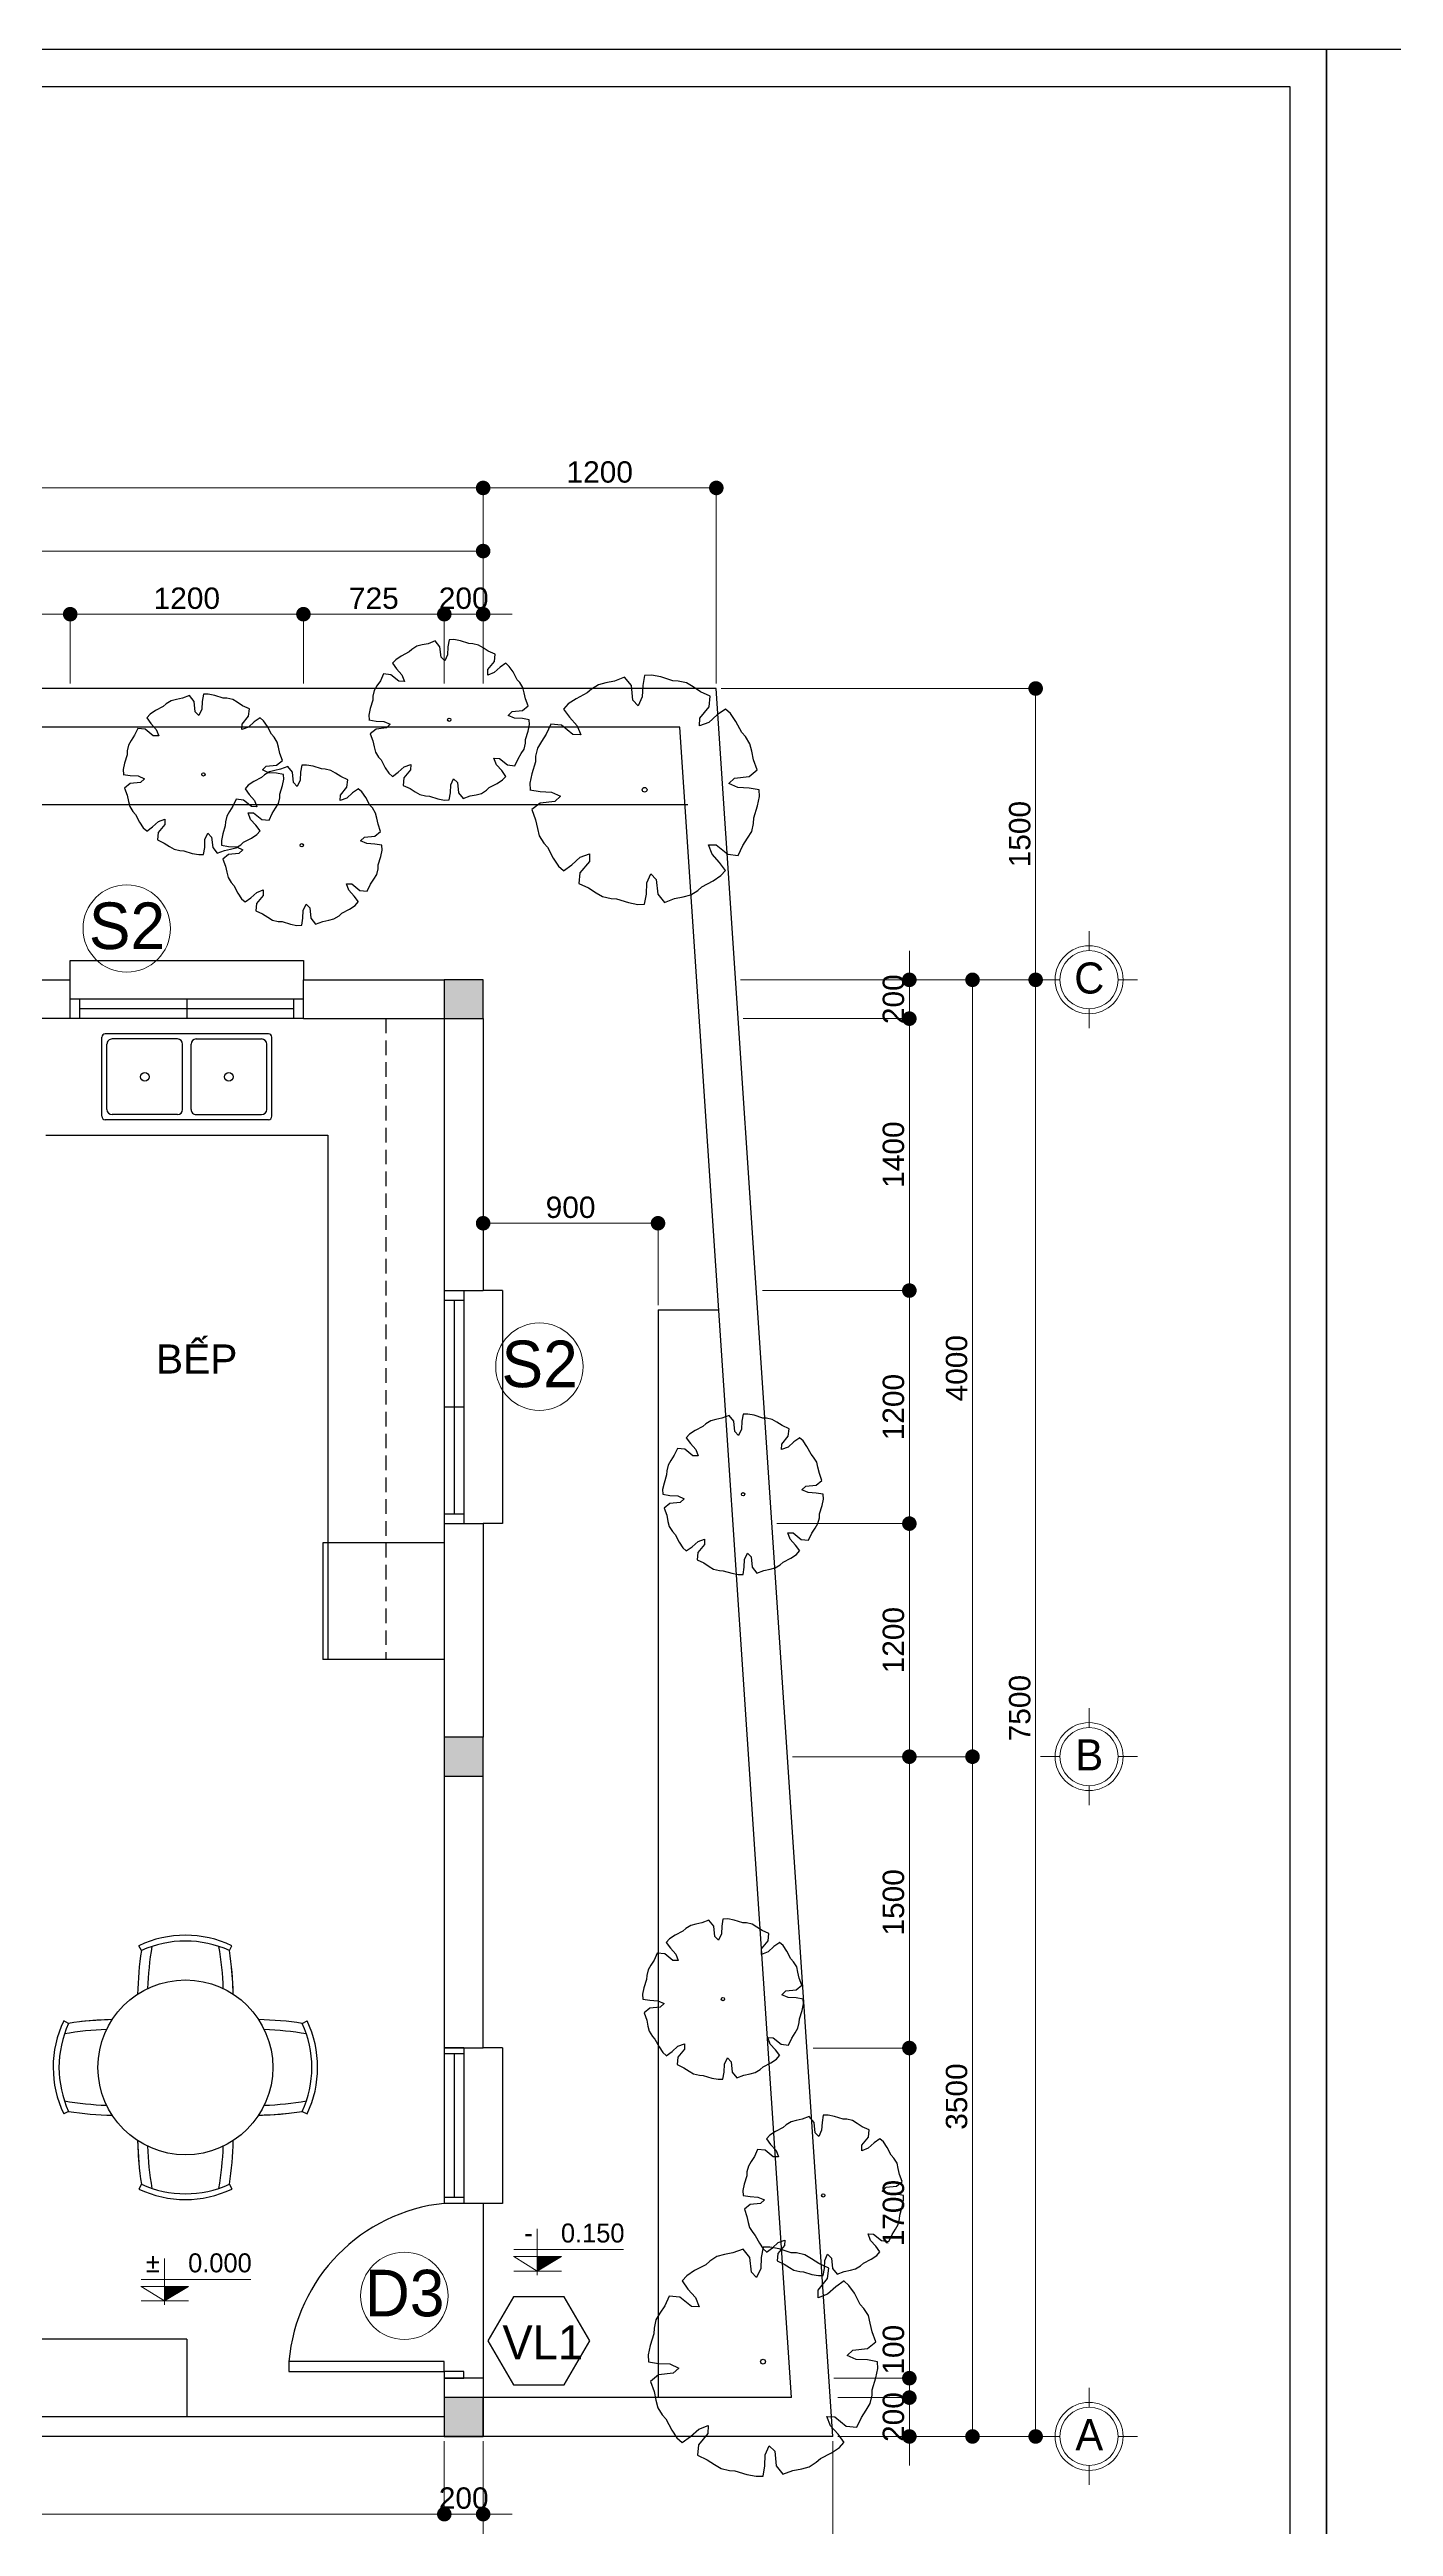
# Model space of a CAD drawing. Header units: millimetres. Extents: x -257631 to 60726, y -119421 to -4977.
# Drawn here: x -216228 to -202395, y -30483 to -4977 of the extents above; entities that cross this region are included whole.
import ezdxf
from ezdxf.enums import TextEntityAlignment as Align

# ---------------------------------------------------------------- set-up
doc = ezdxf.new("R2010")
doc.units = ezdxf.units.MM
doc.header["$LTSCALE"] = 400
doc.header["$MEASUREMENT"] = 0
doc.header["$PDMODE"] = 35
doc.linetypes.add('HIDDEN', pattern=[0.375, 0.25, -0.125])
for name, color, linetype in [('cay', 86, 'Continuous'), ('DIM', 144, 'Continuous'), ('HACTH', 8, 'Continuous'), ('KHUNG', 5, 'Continuous'), ('net 2', 7, 'Continuous'), ('net 3', 144, 'Continuous'), ('NUOC', 2, 'Continuous'), ('THAY', 7, 'Continuous'), ('VTH-TRUC', 1, 'Continuous')]:
    doc.layers.add(name, color=color, linetype=linetype)
doc.layers.add('VTH- HATCH', color=8, linetype='Continuous', lineweight=9)
doc.layers.add('VTH-GHI CHU- KI HIEU', color=7, linetype='Continuous', lineweight=13)
doc.styles.add('100_dim', font='VAVOB.TTF', dxfattribs={"height": 220})
doc.styles.add('100_tieude', font='VAVOB.TTF', dxfattribs={"height": 500})
doc.styles.add('VNI-AVO', font='vhelven.ttf', dxfattribs={"height": 220})
doc.dimstyles.new('style-50', dxfattribs={"dimscale": 0, "dimtxt": 2.3, "dimasz": 150, "dimexe": 50, "dimexo": 50, "dimgap": 50, "dimtad": 1, "dimdec": 0, "dimlfac": 0.5, "dimzin": 9, "dimtxsty": 'VNI-AVO', "dimblk": 'DOT', "dimcen": 0, "dimdle": 150, "dimclrd": 146, "dimclre": 146, "dimclrt": 7, "dimadec": 0, "dimazin": 0, "dimtfac": 1, "dimtdec": 0, "dimtix": 1, "dimtmove": 2, "dimatfit": 3, "dimfxl": 0, "dimlwd": 13, "dimlwe": 13, "dimarcsym": 0})

# ---------------------------------------------------------------- blocks, each defined once
blk = doc.blocks.new('VL')
at = {"layer": 'NUOC'}
blk.add_lwpolyline([(508, -7), (246, 447), (-278, 447), (-540, -7), (-278, -461), (246, -461)], close=True, dxfattribs=at)
at = {"layer": 'VTH-TRUC', "color": 7, "style": '100_tieude'}
blk.add_attdef('VL1', text='', height=350, dxfattribs=at).set_placement((25, -22), align=Align.MIDDLE_CENTER)
blk = doc.blocks.new('CUA')
at = {"layer": 'VTH-TRUC', "color": 2, "lineweight": 20}
blk.add_circle((0, 0), 350, dxfattribs=at)
at = {"layer": 'VTH-TRUC', "color": 7, "style": '100_tieude'}
blk.add_attdef('A', text='', height=373, rotation=270, dxfattribs=at).set_placement((22, -2), align=Align.MIDDLE_CENTER)
blk = doc.blocks.new('_Dot')
at = {"color": 0, "linetype": 'ByBlock', "lineweight": -2}
blk.add_line((-0.5, 0), (-1, 0), dxfattribs=at)
at = {"color": 0, "linetype": 'ByBlock', "lineweight": 100, "const_width": 0.5}
blk.add_lwpolyline([(-0.25, 0, 1), (0.25, 0, 1)], format="xyb", close=True, dxfattribs=at)
blk = doc.blocks.new('*D122')
at = {"layer": 'Defpoints', "color": 0}
for p in [(16617, 121626), (16617, 120933), (18417, 120733)]:
    blk.add_point(p, dxfattribs=at)
at = {"layer": 'DIM', "color": 146, "lineweight": 13}
for p, q in [((16617, 120983), (16617, 121676)), ((18417, 120783), (18417, 121676)), ((18267, 121626), (16767, 121626))]:
    blk.add_line(p, q, dxfattribs=at)
at = {"layer": 'DIM', "color": 146, "lineweight": 13, "xscale": 150, "yscale": 150, "zscale": 150}
for p, rotation in [((16617, 121626), 179.9999999999899), ((18417, 121626), 359.9999999999899)]:
    blk.add_blockref('_Dot', p, dxfattribs=dict(at, rotation=rotation))
at = {"layer": 'DIM', "color": 7, "insert": (17517, 121789), "char_height": 220, "attachment_point": 5, "style": 'VNI-AVO'}
blk.add_mtext('900', dxfattribs=at)
blk = doc.blocks.new('VTH- COTE')
at = {"layer": 'VTH-GHI CHU- KI HIEU'}
blk.add_hatch(color=256, dxfattribs=at).paths.add_polyline_path([(0, 0), (40.7, 24.3), (0, 24.3)])
for p, q in [((0, 71.4), (0, -6.7)), ((-39.7, 24.3), (40.7, 24.3)), ((-39.3, 36.3), (145.4, 36.3)), ((-39.3, 24.3), (0, 0)), ((-39.3, 0), (40.7, 0)), ((40.7, 24.3), (0, 0))]:
    blk.add_line(p, q, dxfattribs=at)
at = {"layer": 'VTH-GHI CHU- KI HIEU', "style": '100_dim'}
blk.add_attdef('%%P0.000', text='', height=32, dxfattribs=at).set_placement((147, 64.1), align=Align.MIDDLE_RIGHT)
blk = doc.blocks.new('*D111')
at = {"layer": 'Defpoints', "color": 0}
for p in [(20177, 109733), (21004, 109733), (20217, 109533)]:
    blk.add_point(p, dxfattribs=at)
at = {"layer": 'DIM', "color": 146, "lineweight": 13}
for p, q in [((21004, 109883), (21004, 110033)), ((20227, 109733), (21054, 109733)), ((21004, 109533), (21004, 109733)), ((20267, 109533), (21054, 109533)), ((21004, 109383), (21004, 109233))]:
    blk.add_line(p, q, dxfattribs=at)
at = {"layer": 'DIM', "color": 146, "lineweight": 13, "xscale": 150, "yscale": 150, "zscale": 150}
for p, rotation in [((21004, 109733), 269.9999999999899), ((21004, 109533), 89.99999999998985)]:
    blk.add_blockref('_Dot', p, dxfattribs=dict(at, rotation=rotation))
at = {"layer": 'DIM', "color": 7, "insert": (20841, 110026), "char_height": 220, "attachment_point": 5, "rotation": 90, "style": 'VNI-AVO'}
blk.add_mtext('100', dxfattribs=at)
blk = doc.blocks.new('*D68')
at = {"layer": 'Defpoints', "color": 0}
for p in [(19017, 129198), (16617, 128174), (19017, 127133)]:
    blk.add_point(p, dxfattribs=at)
at = {"layer": 'DIM', "color": 146, "lineweight": 13}
for p, q in [((16617, 128224), (16617, 129248)), ((16767, 129198), (18867, 129198)), ((19017, 127183), (19017, 129248))]:
    blk.add_line(p, q, dxfattribs=at)
at = {"layer": 'DIM', "color": 146, "lineweight": 13, "xscale": 150, "yscale": 150, "zscale": 150}
for p, rotation in [((16617, 129198), 179.9999999999899), ((19017, 129198), 359.9999999999899)]:
    blk.add_blockref('_Dot', p, dxfattribs=dict(at, rotation=rotation))
at = {"layer": 'DIM', "color": 7, "insert": (17817, 129361), "char_height": 220, "attachment_point": 5, "style": 'VNI-AVO'}
blk.add_mtext('1200', dxfattribs=at)
blk = doc.blocks.new('*D67')
at = {"layer": 'Defpoints', "color": 0}
for p in [(16617, 129198), (16617, 128174), (-15383, 127133)]:
    blk.add_point(p, dxfattribs=at)
at = {"layer": 'DIM', "color": 146, "lineweight": 13}
for p, q in [((-15383, 127183), (-15383, 129248)), ((-15233, 129198), (16467, 129198)), ((16617, 128224), (16617, 129248))]:
    blk.add_line(p, q, dxfattribs=at)
at = {"layer": 'DIM', "color": 146, "lineweight": 13, "xscale": 150, "yscale": 150, "zscale": 150}
for p, rotation in [((-15383, 129198), 179.9999999999899), ((16617, 129198), 359.9999999999899)]:
    blk.add_blockref('_Dot', p, dxfattribs=dict(at, rotation=rotation))
at = {"layer": 'DIM', "color": 7, "insert": (617, 129361), "char_height": 220, "attachment_point": 5, "style": 'VNI-AVO'}
blk.add_mtext('16000', dxfattribs=at)
blk = doc.blocks.new('*D62')
at = {"layer": 'Defpoints', "color": 0}
for p in [(5417, 128548), (5417, 127133), (16617, 127133)]:
    blk.add_point(p, dxfattribs=at)
at = {"layer": 'DIM', "color": 146, "lineweight": 13}
for p, q in [((5417, 127183), (5417, 128598)), ((16617, 127183), (16617, 128598)), ((16467, 128548), (5567, 128548))]:
    blk.add_line(p, q, dxfattribs=at)
at = {"layer": 'DIM', "color": 146, "lineweight": 13, "xscale": 150, "yscale": 150, "zscale": 150}
for p, rotation in [((5417, 128548), 179.9999999999899), ((16617, 128548), 359.9999999999899)]:
    blk.add_blockref('_Dot', p, dxfattribs=dict(at, rotation=rotation))
at = {"layer": 'DIM', "color": 7, "insert": (11017, 128711), "char_height": 220, "attachment_point": 5, "style": 'VNI-AVO'}
blk.add_mtext('5600', dxfattribs=at)
blk = doc.blocks.new('*D49')
at = {"layer": 'Defpoints', "color": 0}
for p in [(5417, 127898), (5417, 127133), (12367, 127133)]:
    blk.add_point(p, dxfattribs=at)
at = {"layer": 'DIM', "color": 146, "lineweight": 13}
for p, q in [((5417, 127183), (5417, 127948)), ((12217, 127898), (5567, 127898)), ((12367, 127183), (12367, 127948))]:
    blk.add_line(p, q, dxfattribs=at)
at = {"layer": 'DIM', "color": 146, "lineweight": 13, "xscale": 150, "yscale": 150, "zscale": 150}
for p, rotation in [((5417, 127898), 179.9999999999899), ((12367, 127898), 359.9999999999899)]:
    blk.add_blockref('_Dot', p, dxfattribs=dict(at, rotation=rotation))
at = {"layer": 'DIM', "color": 7, "insert": (8892, 128061), "char_height": 220, "attachment_point": 5, "style": 'VNI-AVO'}
blk.add_mtext('3475', dxfattribs=at)
blk = doc.blocks.new('*D48')
at = {"layer": 'Defpoints', "color": 0}
for p in [(12367, 127898), (12367, 127133), (14767, 127133)]:
    blk.add_point(p, dxfattribs=at)
at = {"layer": 'DIM', "color": 146, "lineweight": 13}
for p, q in [((12367, 127183), (12367, 127948)), ((14617, 127898), (12517, 127898)), ((14767, 127183), (14767, 127948))]:
    blk.add_line(p, q, dxfattribs=at)
at = {"layer": 'DIM', "color": 146, "lineweight": 13, "xscale": 150, "yscale": 150, "zscale": 150}
for p, rotation in [((12367, 127898), 179.9999999999899), ((14767, 127898), 359.9999999999899)]:
    blk.add_blockref('_Dot', p, dxfattribs=dict(at, rotation=rotation))
at = {"layer": 'DIM', "color": 7, "insert": (13567, 128061), "char_height": 220, "attachment_point": 5, "style": 'VNI-AVO'}
blk.add_mtext('1200', dxfattribs=at)
blk = doc.blocks.new('*D47')
at = {"layer": 'Defpoints', "color": 0}
for p in [(14767, 127898), (14767, 127133), (16217, 127133)]:
    blk.add_point(p, dxfattribs=at)
at = {"layer": 'DIM', "color": 146, "lineweight": 13}
for p, q in [((14767, 127183), (14767, 127948)), ((16067, 127898), (14917, 127898)), ((16217, 127183), (16217, 127948))]:
    blk.add_line(p, q, dxfattribs=at)
at = {"layer": 'DIM', "color": 146, "lineweight": 13, "xscale": 150, "yscale": 150, "zscale": 150}
for p, rotation in [((14767, 127898), 179.9999999999899), ((16217, 127898), 359.9999999999899)]:
    blk.add_blockref('_Dot', p, dxfattribs=dict(at, rotation=rotation))
at = {"layer": 'DIM', "color": 7, "insert": (15492, 128061), "char_height": 220, "attachment_point": 5, "style": 'VNI-AVO'}
blk.add_mtext('725', dxfattribs=at)
blk = doc.blocks.new('*D46')
at = {"layer": 'Defpoints', "color": 0}
for p in [(16217, 127898), (16217, 127133), (16617, 127133)]:
    blk.add_point(p, dxfattribs=at)
at = {"layer": 'DIM', "color": 146, "lineweight": 13}
for p, q in [((16067, 127898), (15917, 127898)), ((16217, 127183), (16217, 127948)), ((16617, 127898), (16217, 127898)), ((16617, 127183), (16617, 127948)), ((16767, 127898), (16917, 127898))]:
    blk.add_line(p, q, dxfattribs=at)
at = {"layer": 'DIM', "color": 146, "lineweight": 13, "xscale": 150, "yscale": 150, "zscale": 150}
for p, rotation in [((16217, 127898), 359.9999999999899), ((16617, 127898), 179.9999999999899)]:
    blk.add_blockref('_Dot', p, dxfattribs=dict(at, rotation=rotation))
at = {"layer": 'DIM', "color": 7, "insert": (16417, 128061), "char_height": 220, "attachment_point": 5, "style": 'VNI-AVO'}
blk.add_mtext('200', dxfattribs=at)
blk = doc.blocks.new('TRUC')
at = {"layer": 'KHUNG', "lineweight": 20}
blk.add_circle((0, -500), 300, dxfattribs=at)
at = {"layer": 'VTH-TRUC', "color": 2, "lineweight": 20}
for p, q in [((0, -200), (0, 0)), ((-300, -500), (-500, -500)), ((300, -500), (500, -500)), ((0, -800), (0, -1000))]:
    blk.add_line(p, q, dxfattribs=at)
blk.add_circle((0, -500), 350, dxfattribs=at)
at = {"layer": 'VTH-TRUC', "color": 7, "style": '100_tieude'}
blk.add_attdef('A', text='', height=320, dxfattribs=at).set_placement((2, -482), align=Align.MIDDLE_CENTER)
blk = doc.blocks.new('*D45')
at = {"layer": 'Defpoints', "color": 0}
for p in [(19017, 127133), (22304, 127133), (19267, 124133)]:
    blk.add_point(p, dxfattribs=at)
at = {"layer": 'DIM', "color": 146, "lineweight": 13}
for p, q in [((19067, 127133), (22354, 127133)), ((22304, 124283), (22304, 126983)), ((19317, 124133), (22354, 124133))]:
    blk.add_line(p, q, dxfattribs=at)
at = {"layer": 'DIM', "color": 146, "lineweight": 13, "xscale": 150, "yscale": 150, "zscale": 150}
for p, rotation in [((22304, 127133), 89.99999999998987), ((22304, 124133), 269.9999999999899)]:
    blk.add_blockref('_Dot', p, dxfattribs=dict(at, rotation=rotation))
at = {"layer": 'DIM', "color": 7, "insert": (22141, 125633), "char_height": 220, "attachment_point": 5, "rotation": 90, "style": 'VNI-AVO'}
blk.add_mtext('1500', dxfattribs=at)
blk = doc.blocks.new('*D44')
at = {"layer": 'Defpoints', "color": 0}
for p in [(19267, 124133), (22304, 124133), (20217, 109133)]:
    blk.add_point(p, dxfattribs=at)
at = {"layer": 'DIM', "color": 146, "lineweight": 13}
for p, q in [((19317, 124133), (22354, 124133)), ((22304, 109283), (22304, 123983)), ((20267, 109133), (22354, 109133))]:
    blk.add_line(p, q, dxfattribs=at)
at = {"layer": 'DIM', "color": 146, "lineweight": 13, "xscale": 150, "yscale": 150, "zscale": 150}
for p, rotation in [((22304, 124133), 89.99999999998987), ((22304, 109133), 269.9999999999899)]:
    blk.add_blockref('_Dot', p, dxfattribs=dict(at, rotation=rotation))
at = {"layer": 'DIM', "color": 7, "insert": (22141, 116633), "char_height": 220, "attachment_point": 5, "rotation": 90, "style": 'VNI-AVO'}
blk.add_mtext('7500', dxfattribs=at)
blk = doc.blocks.new('*D43')
at = {"layer": 'Defpoints', "color": 0}
for p in [(19217, 124133), (21654, 124133), (19800, 116133)]:
    blk.add_point(p, dxfattribs=at)
at = {"layer": 'DIM', "color": 146, "lineweight": 13}
for p, q in [((19267, 124133), (21704, 124133)), ((21654, 116283), (21654, 123983)), ((19850, 116133), (21704, 116133))]:
    blk.add_line(p, q, dxfattribs=at)
at = {"layer": 'DIM', "color": 146, "lineweight": 13, "xscale": 150, "yscale": 150, "zscale": 150}
for p, rotation in [((21654, 124133), 89.99999999998987), ((21654, 116133), 269.9999999999899)]:
    blk.add_blockref('_Dot', p, dxfattribs=dict(at, rotation=rotation))
at = {"layer": 'DIM', "color": 7, "insert": (21491, 120133), "char_height": 220, "attachment_point": 5, "rotation": 90, "style": 'VNI-AVO'}
blk.add_mtext('4000', dxfattribs=at)
blk = doc.blocks.new('*D42')
at = {"layer": 'Defpoints', "color": 0}
for p in [(19800, 116133), (21654, 116133), (20217, 109133)]:
    blk.add_point(p, dxfattribs=at)
at = {"layer": 'DIM', "color": 146, "lineweight": 13}
for p, q in [((19850, 116133), (21704, 116133)), ((21654, 109283), (21654, 115983)), ((20267, 109133), (21704, 109133))]:
    blk.add_line(p, q, dxfattribs=at)
at = {"layer": 'DIM', "color": 146, "lineweight": 13, "xscale": 150, "yscale": 150, "zscale": 150}
for p, rotation in [((21654, 116133), 89.99999999998987), ((21654, 109133), 269.9999999999899)]:
    blk.add_blockref('_Dot', p, dxfattribs=dict(at, rotation=rotation))
at = {"layer": 'DIM', "color": 7, "insert": (21491, 112633), "char_height": 220, "attachment_point": 5, "rotation": 90, "style": 'VNI-AVO'}
blk.add_mtext('3500', dxfattribs=at)
blk = doc.blocks.new('*D41')
at = {"layer": 'Defpoints', "color": 0}
for p in [(19217, 124133), (21004, 124133), (19244, 123733)]:
    blk.add_point(p, dxfattribs=at)
at = {"layer": 'DIM', "color": 146, "lineweight": 13}
for p, q in [((21004, 124283), (21004, 124433)), ((19267, 124133), (21054, 124133)), ((21004, 123733), (21004, 124133)), ((19294, 123733), (21054, 123733)), ((21004, 123583), (21004, 123433))]:
    blk.add_line(p, q, dxfattribs=at)
at = {"layer": 'DIM', "color": 146, "lineweight": 13, "xscale": 150, "yscale": 150, "zscale": 150}
for p, rotation in [((21004, 124133), 269.9999999999899), ((21004, 123733), 89.99999999998985)]:
    blk.add_blockref('_Dot', p, dxfattribs=dict(at, rotation=rotation))
at = {"layer": 'DIM', "color": 7, "insert": (20841, 123933), "char_height": 220, "attachment_point": 5, "rotation": 90, "style": 'VNI-AVO'}
blk.add_mtext('200', dxfattribs=at)
blk = doc.blocks.new('*D40')
at = {"layer": 'Defpoints', "color": 0}
for p in [(19244, 123733), (21004, 123733), (19444, 120933)]:
    blk.add_point(p, dxfattribs=at)
at = {"layer": 'DIM', "color": 146, "lineweight": 13}
for p, q in [((19294, 123733), (21054, 123733)), ((21004, 121083), (21004, 123583)), ((19494, 120933), (21054, 120933))]:
    blk.add_line(p, q, dxfattribs=at)
at = {"layer": 'DIM', "color": 146, "lineweight": 13, "xscale": 150, "yscale": 150, "zscale": 150}
for p, rotation in [((21004, 123733), 89.99999999998987), ((21004, 120933), 269.9999999999899)]:
    blk.add_blockref('_Dot', p, dxfattribs=dict(at, rotation=rotation))
at = {"layer": 'DIM', "color": 7, "insert": (20841, 122333), "char_height": 220, "attachment_point": 5, "rotation": 90, "style": 'VNI-AVO'}
blk.add_mtext('1400', dxfattribs=at)
blk = doc.blocks.new('*D39')
at = {"layer": 'Defpoints', "color": 0}
for p in [(19444, 120933), (21004, 120933), (19590, 118533)]:
    blk.add_point(p, dxfattribs=at)
at = {"layer": 'DIM', "color": 146, "lineweight": 13}
for p, q in [((19494, 120933), (21054, 120933)), ((21004, 118683), (21004, 120783)), ((19640, 118533), (21054, 118533))]:
    blk.add_line(p, q, dxfattribs=at)
at = {"layer": 'DIM', "color": 146, "lineweight": 13, "xscale": 150, "yscale": 150, "zscale": 150}
for p, rotation in [((21004, 120933), 89.99999999998987), ((21004, 118533), 269.9999999999899)]:
    blk.add_blockref('_Dot', p, dxfattribs=dict(at, rotation=rotation))
at = {"layer": 'DIM', "color": 7, "insert": (20841, 119733), "char_height": 220, "attachment_point": 5, "rotation": 90, "style": 'VNI-AVO'}
blk.add_mtext('1200', dxfattribs=at)
blk = doc.blocks.new('*D38')
at = {"layer": 'Defpoints', "color": 0}
for p in [(19590, 118533), (21004, 118533), (19750, 116133)]:
    blk.add_point(p, dxfattribs=at)
at = {"layer": 'DIM', "color": 146, "lineweight": 13}
for p, q in [((19640, 118533), (21054, 118533)), ((21004, 116283), (21004, 118383)), ((19800, 116133), (21054, 116133))]:
    blk.add_line(p, q, dxfattribs=at)
at = {"layer": 'DIM', "color": 146, "lineweight": 13, "xscale": 150, "yscale": 150, "zscale": 150}
for p, rotation in [((21004, 118533), 89.99999999998987), ((21004, 116133), 269.9999999999899)]:
    blk.add_blockref('_Dot', p, dxfattribs=dict(at, rotation=rotation))
at = {"layer": 'DIM', "color": 7, "insert": (20841, 117333), "char_height": 220, "attachment_point": 5, "rotation": 90, "style": 'VNI-AVO'}
blk.add_mtext('1200', dxfattribs=at)
blk = doc.blocks.new('*D37')
at = {"layer": 'Defpoints', "color": 0}
for p in [(19750, 116133), (21004, 116133), (19964, 113133)]:
    blk.add_point(p, dxfattribs=at)
at = {"layer": 'DIM', "color": 146, "lineweight": 13}
for p, q in [((19800, 116133), (21054, 116133)), ((21004, 113283), (21004, 115983)), ((20014, 113133), (21054, 113133))]:
    blk.add_line(p, q, dxfattribs=at)
at = {"layer": 'DIM', "color": 146, "lineweight": 13, "xscale": 150, "yscale": 150, "zscale": 150}
for p, rotation in [((21004, 116133), 89.99999999998987), ((21004, 113133), 269.9999999999899)]:
    blk.add_blockref('_Dot', p, dxfattribs=dict(at, rotation=rotation))
at = {"layer": 'DIM', "color": 7, "insert": (20841, 114633), "char_height": 220, "attachment_point": 5, "rotation": 90, "style": 'VNI-AVO'}
blk.add_mtext('1500', dxfattribs=at)
blk = doc.blocks.new('*D36')
at = {"layer": 'Defpoints', "color": 0}
for p in [(19964, 113133), (21004, 113133), (20177, 109733)]:
    blk.add_point(p, dxfattribs=at)
at = {"layer": 'DIM', "color": 146, "lineweight": 13}
for p, q in [((20014, 113133), (21054, 113133)), ((21004, 109883), (21004, 112983)), ((20227, 109733), (21054, 109733))]:
    blk.add_line(p, q, dxfattribs=at)
at = {"layer": 'DIM', "color": 146, "lineweight": 13, "xscale": 150, "yscale": 150, "zscale": 150}
for p, rotation in [((21004, 113133), 89.99999999998987), ((21004, 109733), 269.9999999999899)]:
    blk.add_blockref('_Dot', p, dxfattribs=dict(at, rotation=rotation))
at = {"layer": 'DIM', "color": 7, "insert": (20841, 111433), "char_height": 220, "attachment_point": 5, "rotation": 90, "style": 'VNI-AVO'}
blk.add_mtext('1700', dxfattribs=at)
blk = doc.blocks.new('*D35')
at = {"layer": 'Defpoints', "color": 0}
for p in [(20217, 109533), (21004, 109533), (20217, 109133)]:
    blk.add_point(p, dxfattribs=at)
at = {"layer": 'DIM', "color": 146, "lineweight": 13}
for p, q in [((21004, 109683), (21004, 109833)), ((20267, 109533), (21054, 109533)), ((21004, 109133), (21004, 109533)), ((20267, 109133), (21054, 109133)), ((21004, 108983), (21004, 108833))]:
    blk.add_line(p, q, dxfattribs=at)
at = {"layer": 'DIM', "color": 146, "lineweight": 13, "xscale": 150, "yscale": 150, "zscale": 150}
for p, rotation in [((21004, 109533), 269.9999999999899), ((21004, 109133), 89.99999999998985)]:
    blk.add_blockref('_Dot', p, dxfattribs=dict(at, rotation=rotation))
at = {"layer": 'DIM', "color": 7, "insert": (20841, 109333), "char_height": 220, "attachment_point": 5, "rotation": 90, "style": 'VNI-AVO'}
blk.add_mtext('200', dxfattribs=at)
blk = doc.blocks.new('*D32')
at = {"layer": 'Defpoints', "color": 0}
for p in [(16617, 109134), (20217, 109133), (20217, 107033)]:
    blk.add_point(p, dxfattribs=at)
at = {"layer": 'DIM', "color": 146, "lineweight": 13}
for p, q in [((16617, 109084), (16617, 106983)), ((20217, 109083), (20217, 106983)), ((16767, 107033), (20067, 107033))]:
    blk.add_line(p, q, dxfattribs=at)
at = {"layer": 'DIM', "color": 146, "lineweight": 13, "xscale": 150, "yscale": 150, "zscale": 150}
for p, rotation in [((16617, 107033), 179.9999999999899), ((20217, 107033), 359.9999999999899)]:
    blk.add_blockref('_Dot', p, dxfattribs=dict(at, rotation=rotation))
at = {"layer": 'DIM', "color": 7, "insert": (18417, 107197), "char_height": 220, "attachment_point": 5, "style": 'VNI-AVO'}
blk.add_mtext('1800', dxfattribs=at)
blk = doc.blocks.new('*D31')
at = {"layer": 'Defpoints', "color": 0}
for p in [(-15383, 109133), (16617, 109134), (16617, 107033)]:
    blk.add_point(p, dxfattribs=at)
at = {"layer": 'DIM', "color": 146, "lineweight": 13}
for p, q in [((-15383, 109083), (-15383, 106983)), ((16617, 109084), (16617, 106983)), ((-15233, 107033), (16467, 107033))]:
    blk.add_line(p, q, dxfattribs=at)
at = {"layer": 'DIM', "color": 146, "lineweight": 13, "xscale": 150, "yscale": 150, "zscale": 150}
for p, rotation in [((-15383, 107033), 179.9999999999899), ((16617, 107033), 359.9999999999899)]:
    blk.add_blockref('_Dot', p, dxfattribs=dict(at, rotation=rotation))
at = {"layer": 'DIM', "color": 7, "insert": (617, 107197), "char_height": 220, "attachment_point": 5, "style": 'VNI-AVO'}
blk.add_mtext('16000', dxfattribs=at)
blk = doc.blocks.new('*D30')
at = {"layer": 'Defpoints', "color": 0}
for p in [(5417, 109083), (16617, 109083), (16617, 107683)]:
    blk.add_point(p, dxfattribs=at)
at = {"layer": 'DIM', "color": 146, "lineweight": 13}
for p, q in [((5417, 109033), (5417, 107633)), ((16617, 109033), (16617, 107633)), ((5567, 107683), (16467, 107683))]:
    blk.add_line(p, q, dxfattribs=at)
at = {"layer": 'DIM', "color": 146, "lineweight": 13, "xscale": 150, "yscale": 150, "zscale": 150}
for p, rotation in [((5417, 107683), 179.9999999999899), ((16617, 107683), 359.9999999999899)]:
    blk.add_blockref('_Dot', p, dxfattribs=dict(at, rotation=rotation))
at = {"layer": 'DIM', "color": 7, "insert": (11017, 107847), "char_height": 220, "attachment_point": 5, "style": 'VNI-AVO'}
blk.add_mtext('5600', dxfattribs=at)
blk = doc.blocks.new('*D25')
at = {"layer": 'Defpoints', "color": 0}
for p in [(16217, 109134), (16617, 109133), (16617, 108333)]:
    blk.add_point(p, dxfattribs=at)
at = {"layer": 'DIM', "color": 146, "lineweight": 13}
for p, q in [((16217, 109084), (16217, 108283)), ((16617, 109083), (16617, 108283)), ((16067, 108333), (15917, 108333)), ((16217, 108333), (16617, 108333)), ((16767, 108333), (16917, 108333))]:
    blk.add_line(p, q, dxfattribs=at)
at = {"layer": 'DIM', "color": 146, "lineweight": 13, "xscale": 150, "yscale": 150, "zscale": 150}
for p, rotation in [((16217, 108333), 359.9999999999899), ((16617, 108333), 179.9999999999899)]:
    blk.add_blockref('_Dot', p, dxfattribs=dict(at, rotation=rotation))
at = {"layer": 'DIM', "color": 7, "insert": (16417, 108497), "char_height": 220, "attachment_point": 5, "style": 'VNI-AVO'}
blk.add_mtext('200', dxfattribs=at)
blk = doc.blocks.new('*D24')
at = {"layer": 'Defpoints', "color": 0}
for p in [(5617, 109133), (16217, 109134), (16217, 108333)]:
    blk.add_point(p, dxfattribs=at)
at = {"layer": 'DIM', "color": 146, "lineweight": 13}
for p, q in [((5617, 109083), (5617, 108283)), ((16217, 109084), (16217, 108283)), ((5767, 108333), (16067, 108333))]:
    blk.add_line(p, q, dxfattribs=at)
at = {"layer": 'DIM', "color": 146, "lineweight": 13, "xscale": 150, "yscale": 150, "zscale": 150}
for p, rotation in [((5617, 108333), 179.9999999999899), ((16217, 108333), 359.9999999999899)]:
    blk.add_blockref('_Dot', p, dxfattribs=dict(at, rotation=rotation))
at = {"layer": 'DIM', "color": 7, "insert": (10917, 108497), "char_height": 220, "attachment_point": 5, "style": 'VNI-AVO'}
blk.add_mtext('5300', dxfattribs=at)
blk = doc.blocks.new('tree2')
for p, q in [((-155, 1149), (-199, 1140)), ((-103, 1169), (-155, 1149)), ((-68, 1126), (-103, 1169)), ((0, 1178), (-9, 1126)), ((35, 1179), (0, 1178)), ((83, 1170), (35, 1179)), ((145, 1150), (83, 1170)), ((173, 1149), (145, 1150)), ((215, 1139), (173, 1149)), ((-393, 1031), (-417, 1005)), ((-352, 1058), (-393, 1031)), ((-295, 1088), (-352, 1058)), ((-274, 1107), (-295, 1088)), ((-237, 1130), (-274, 1107)), ((-199, 1140), (-237, 1130)), ((-60, 1050), (-68, 1126)), ((-33, 1022), (-60, 1050)), ((-12, 1068), (-33, 1022)), ((-9, 1126), (-12, 1068)), ((249, 1119), (215, 1139)), ((287, 1094), (249, 1119)), ((338, 1071), (287, 1094)), ((332, 1017), (338, 1071)), ((-483, 927), (-506, 876)), ((-428, 921), (-483, 927)), ((-369, 873), (-428, 921)), ((-417, 1005), (-387, 963)), ((-387, 963), (-347, 919)), ((-347, 919), (-329, 872)), ((283, 918), (284, 958)), ((331, 936), (283, 918)), ((284, 958), (332, 1017)), ((374, 975), (331, 936)), ((417, 1005), (374, 975)), ((442, 982), (416, 1005)), ((470, 941), (442, 982)), ((500, 884), (470, 941)), ((-551, 804), (-561, 762)), ((-531, 838), (-551, 804)), ((-506, 876), (-531, 838)), ((-329, 872), (-369, 873)), ((519, 863), (500, 884)), ((542, 826), (519, 863)), ((551, 788), (542, 826)), ((561, 743), (551, 788)), ((-581, 672), (-591, 624)), ((-562, 733), (-581, 672)), ((-561, 762), (-562, 733)), ((433, 621), (462, 649)), ((462, 649), (538, 657)), ((538, 657), (580, 691)), ((580, 691), (561, 743)), ((-591, 624), (-589, 589)), ((-590, 589), (-538, 580)), ((-538, 521), (-580, 487)), ((-538, 580), (-480, 577)), ((-462, 529), (-538, 521)), ((-480, 577), (-433, 556)), ((-433, 556), (-462, 529)), ((479, 601), (433, 621)), ((538, 598), (479, 601)), ((589, 589), (538, 598)), ((581, 506), (591, 554)), ((591, 554), (589, 589)), ((-580, 487), (-561, 435)), ((-561, 435), (-552, 390)), ((-552, 390), (-542, 352)), ((551, 374), (561, 416)), ((561, 416), (562, 444)), ((562, 444), (581, 506)), ((-542, 352), (-519, 315)), ((-519, 315), (-500, 294)), ((-500, 294), (-470, 237)), ((-331, 242), (-283, 260)), ((-283, 260), (-284, 220)), ((329, 306), (369, 305)), ((347, 258), (329, 306)), ((386, 215), (347, 258)), ((369, 305), (428, 257)), ((428, 257), (482, 251)), ((482, 251), (506, 302)), ((506, 302), (530, 340)), ((530, 340), (551, 374)), ((-470, 237), (-443, 196)), ((-443, 196), (-417, 173)), ((-417, 172), (-374, 203)), ((-374, 203), (-331, 242)), ((-333, 161), (-338, 107)), ((-284, 220), (-333, 161)), ((11, 110), (32, 156)), ((32, 156), (60, 128)), ((60, 128), (68, 52)), ((352, 120), (393, 147)), ((417, 173), (386, 215)), ((393, 147), (416, 173)), ((-338, 107), (-288, 84)), ((-288, 84), (-249, 59)), ((-249, 59), (-216, 39)), ((-216, 39), (-173, 29)), ((-173, 29), (-145, 27)), ((-145, 27), (-83, 8)), ((-83, 8), (-35, -1)), ((-35, -1), (0, 0)), ((0, 0), (9, 52)), ((9, 52), (11, 110)), ((68, 52), (102, 9)), ((102, 9), (154, 29)), ((154, 29), (199, 38)), ((199, 38), (237, 48)), ((237, 48), (274, 71)), ((274, 71), (295, 90)), ((295, 90), (352, 120))]:
    blk.add_line(p, q)
blk.add_ellipse((0, 589), major_axis=(-12.3, 0), ratio=0.999017)

msp = doc.modelspace()

# ---------------------------------------------------------------- hatches: boundary and pattern name
at = {"layer": 'KHUNG'}
h = msp.add_hatch(color=256, dxfattribs=at)
h.paths.add_polyline_path([(-243364.7, -14556.1), (-243764.7, -14556.1), (-243764.7, -14956.1), (-243364.7, -14956.1)])
h.paths.add_polyline_path([(-243364.7, -22356.1), (-243764.7, -22356.1), (-243764.7, -22756.1), (-243364.7, -22756.1)])
h.paths.add_polyline_path([(-239964.7, -14556.1), (-240364.7, -14556.1), (-240364.7, -14956.1), (-239964.7, -14956.1)])
h.paths.add_polyline_path([(-239964.7, -22356.1), (-240364.7, -22356.1), (-240364.7, -22756.1), (-239964.7, -22756.1)])
h.paths.add_polyline_path([(-230764.7, -14556.1), (-231164.7, -14556.1), (-231164.7, -14956.1), (-230764.7, -14956.1)])
h.paths.add_polyline_path([(-230764.7, -22356.1), (-231164.7, -22356.1), (-231164.7, -22556.1), (-231164.7, -22756.1), (-230764.7, -22756.1)])
h.paths.add_polyline_path([(-222764.7, -14556.1), (-223164.7, -14556.1), (-223164.7, -14956.1), (-222764.7, -14956.1)])
h.paths.add_polyline_path([(-222764.7, -22356.1), (-223164.7, -22356.1), (-223164.7, -22756.1), (-222764.7, -22756.1)])
h.paths.add_polyline_path([(-211764.7, -22356.1), (-212164.7, -22356.1), (-212164.7, -22756.1), (-211764.7, -22756.1)])
h.paths.add_polyline_path([(-211764.7, -14556.1), (-212164.7, -14556.1), (-212164.7, -14956.1), (-211764.7, -14956.1)])
h.paths.add_polyline_path([(-211764.7, -29155.6), (-212164.7, -29155.6), (-212164.7, -29356.1), (-212164.7, -29555.6), (-211764.7, -29555.6)])
h.paths.add_polyline_path([(-222764.7, -29156.1), (-223164.7, -29156.1), (-223164.7, -29556.1), (-222764.7, -29556.1)])
h.paths.add_polyline_path([(-230764.7, -29156.1), (-231164.7, -29156.1), (-231164.7, -29556.1), (-230764.7, -29556.1)])
h.paths.add_polyline_path([(-239964.7, -29156.1), (-240364.7, -29156.1), (-240364.7, -29556.1), (-239964.7, -29556.1)])
h.paths.add_polyline_path([(-243364.7, -29156.1), (-243764.7, -29156.1), (-243764.7, -29556.1), (-243364.7, -29556.1)])

# ---------------------------------------------------------------- linework, layer by layer
at = {"layer": 'DIM'}
for points in [[(-216014.7, -14556.1), (-216014.7, -14356.1), (-213614.7, -14356.1), (-213614.7, -14556.1)], [(-212164.7, -28956.1), (-211964.7, -28956.1), (-211964.7, -28886.1), (-212164.7, -28886.1), (-212164.7, -28956.1)]]:
    msp.add_lwpolyline(points, dxfattribs=at)
at = {"layer": 'HACTH'}
for points in [[(-255845.5, -43125.1), (-203083.6, -43125.1), (-203083.6, -4977.1), (-255845.5, -4977.1)], [(-203083.6, -43125.1), (-150321.7, -43125.1), (-150321.7, -4977.1), (-203083.6, -4977.1)]]:
    msp.add_lwpolyline(points, close=True, dxfattribs=at)
at = {"layer": 'KHUNG'}
for points in [[(-254468.7, -5356.7), (-203463.2, -5356.7), (-203463.2, -37762.6), (-254468.7, -37762.6)], [(-212164.7, -14956.1), (-211764.7, -14956.1), (-211764.7, -14556.1), (-212164.7, -14556.1)], [(-212164.7, -22756.1), (-211764.7, -22756.1), (-211764.7, -22356.1), (-212164.7, -22356.1)], [(-212164.7, -29555.6), (-211764.7, -29555.6), (-211764.7, -29155.6), (-212164.7, -29155.6)]]:
    msp.add_lwpolyline(points, close=True, dxfattribs=at)
msp.add_lwpolyline([(-254468.7, -5356.7), (-203463.2, -5356.7), (-203463.2, -37762.6)], dxfattribs=at)
at = {"layer": 'net 2'}
for p, q in [((-222764.7, -14556.1), (-216014.7, -14556.1)), ((-216014.7, -14956.1), (-216014.7, -14556.1)), ((-213614.7, -14956.1), (-213614.7, -14556.1)), ((-213614.7, -14556.1), (-212164.7, -14556.1)), ((-216014.7, -14956.1), (-217464.7, -14956.1)), ((-213614.7, -14956.1), (-212164.7, -14956.1)), ((-212164.7, -14956.1), (-212164.7, -17756.1)), ((-211764.7, -14956.1), (-211764.7, -17756.1)), ((-212164.7, -17756.1), (-211764.7, -17756.1)), ((-212164.7, -17756.1), (-211764.7, -17756.1)), ((-212164.7, -20156.1), (-212164.7, -22356.1)), ((-212164.7, -20156.1), (-211764.7, -20156.1)), ((-211764.7, -20156.1), (-211764.7, -22356.1)), ((-211764.7, -28956.1), (-212164.7, -28956.1)), ((-212164.7, -28956.1), (-212164.7, -29356.1)), ((-211764.7, -28956.1), (-211764.7, -29556.1)), ((-212164.7, -29356.1), (-222764.7, -29356.1)), ((-211764.7, -29556.1), (-222764.7, -29556.1))]:
    msp.add_line(p, q, dxfattribs=at)
msp.add_lwpolyline([(-212164.7, -22756.1), (-212164.7, -25556.1), (-211764.7, -25556.1), (-211764.7, -22756.1)], dxfattribs=at)
at = {"layer": 'net 3'}
for p, q in [((-209364.7, -11556.1), (-249764.7, -11556.1)), ((-208164.7, -29556.1), (-209364.7, -11556.1)), ((-209739, -11956.1), (-249764.7, -11956.1)), ((-208592.3, -29156.1), (-209739, -11956.1)), ((-209659, -12756.1), (-246964.7, -12756.1)), ((-213614.7, -14756.1), (-216014.7, -14756.1)), ((-215914.7, -14956.1), (-215914.7, -14756.1)), ((-214814.7, -14756.1), (-214814.7, -14956.1)), ((-213714.7, -14956.1), (-213714.7, -14756.1)), ((-213614.7, -14956.1), (-216014.7, -14956.1)), ((-213714.7, -14856.1), (-215914.7, -14856.1)), ((-215690.3, -15962), (-215690.4, -15148.3)), ((-213974.4, -15112.6), (-215655, -15112.9)), ((-215637.2, -15891.3), (-215637.3, -15219)), ((-214912, -15165.9), (-215584.3, -15166)), ((-214858.9, -15891.3), (-214859, -15219)), ((-214770.6, -15891.3), (-214770.5, -15219)), ((-214717.4, -15165.9), (-214045.2, -15165.9)), ((-213992.2, -15891.3), (-213992.1, -15219)), ((-213938.9, -15961.7), (-213939.1, -15148)), ((-213974.3, -15997.1), (-215654.9, -15997.4)), ((-214911.9, -15944.3), (-215584.2, -15944.3)), ((-214717.6, -15944.3), (-214045.3, -15944.3)), ((-216264.7, -16156.1), (-213364.7, -16156.1)), ((-213364.7, -16156.1), (-213364.7, -21556.1)), ((-212164.7, -17756.1), (-212164.7, -20156.1)), ((-211964.7, -17756.1), (-211964.7, -20156.1)), ((-211564.7, -17756.1), (-211764.7, -17756.1)), ((-212164.7, -17856.1), (-211964.7, -17856.1)), ((-212064.7, -17856.1), (-212064.7, -20056.1)), ((-209964.7, -17956.1), (-209339, -17956.1)), ((-209964.7, -17956.1), (-209964.7, -29156.1)), ((-211964.7, -18956.1), (-212164.7, -18956.1)), ((-212164.7, -20056.1), (-211964.7, -20056.1)), ((-213414.7, -20356.1), (-213414.7, -21556.1)), ((-212164.7, -20356.1), (-213414.7, -20356.1)), ((-212164.7, -21556.1), (-213414.7, -21556.1)), ((-215282.2, -24552.8), (-215307.7, -24503.2)), ((-214376.6, -24552.8), (-214351, -24503.2)), ((-216032.6, -25303.3), (-216082.2, -25277.7)), ((-213626.1, -25303.3), (-213576.5, -25277.7)), ((-211964.7, -25556.1), (-212164.7, -25556.1)), ((-212164.7, -25556.1), (-211964.7, -25556.1)), ((-212164.7, -25556.1), (-212164.7, -27156.1)), ((-211964.7, -25616.1), (-212164.7, -25616.1)), ((-212064.7, -25616.1), (-212064.7, -27096.1)), ((-211964.7, -25556.1), (-211964.7, -27156.1)), ((-211564.7, -25556.1), (-211764.7, -25556.1)), ((-216032.6, -26208.9), (-216082.2, -26234.4)), ((-213626.1, -26208.9), (-213576.5, -26234.4)), ((-215282.2, -26959.3), (-215307.7, -27008.9)), ((-214376.6, -26959.3), (-214351, -27008.9)), ((-211964.7, -27096.1), (-212164.7, -27096.1)), ((-211764.7, -27156.1), (-211764.7, -28956.1)), ((-214814.7, -28556.1), (-222764.7, -28556.1)), ((-214814.7, -28556.1), (-214814.7, -29356.1)), ((-208592.3, -29156.1), (-211764.7, -29156.1)), ((-208164.7, -29556.1), (-211764.7, -29556.1))]:
    msp.add_line(p, q, dxfattribs=at)
at = {"layer": 'net 3', "linetype": 'HIDDEN', "ltscale": 1.5}
msp.add_line((-212764.7, -14956.1), (-212764.7, -21556.1), dxfattribs=at)
at = {"layer": 'net 3'}
for points in [[(-211564.7, -17756.1), (-211564.7, -20156.1), (-211764.7, -20156.1)], [(-211564.7, -25556.1), (-211564.7, -27156.1), (-212164.7, -27156.1)]]:
    msp.add_lwpolyline(points, dxfattribs=at)
msp.add_lwpolyline([(-213764.7, -28786.1), (-213764.7, -28886.1), (-212164.7, -28886.1), (-212164.7, -28786.1)], close=True, dxfattribs=at)
for centre, radius in [((-215248.1, -15555.1), 44.2), ((-214381.4, -15555.1), 44.2), ((-214829.4, -25756.1), 900)]:
    msp.add_circle(centre, radius, dxfattribs=at)
for centre, radius, start, end in [((-215655, -15148.3), 35.4, 90.00809, 180.00809), ((-215584.3, -15219), 53.1, 90.00809, 180.00809), ((-214912, -15219), 53.1, 0.00809, 90.00809), ((-214717.5, -15219), 53.1, 89.99191, 179.99191), ((-214045.2, -15219), 53.1, 359.99191, 89.99191), ((-213974.4, -15148), 35.4, 0.00809, 90.00809), ((-215654.9, -15962), 35.4, 180.00809, 270.00809), ((-215584.2, -15891.3), 53.1, 180.00809, 270.00809), ((-214911.9, -15891.3), 53.1, 270.00809, 0.00809), ((-214717.6, -15891.3), 53.1, 179.99191, 269.99191), ((-214045.3, -15891.2), 53.1, 269.99191, 359.99191), ((-213974.3, -15961.7), 35.4, 270.00809, 0.00809), ((-214829.3, -25504.9), 1110, 64.47775, 115.531), ((-214829.3, -25550.5), 1095.6, 65.59294, 114.41593), ((-212081.5, -25056.4), 3240.1, 171.05854, 179.03738), ((-211981.9, -25067.8), 3240.1, 170.09478, 177.82954), ((-217577.3, -25056.4), 3140.1, 2.03247, 10.0137), ((-217577.3, -25056.4), 3240.1, 0.96262, 8.94146), ((-217676.7, -25067.8), 3340.1, 1.12954, 6.5514), ((-215080.5, -25756), 1110, 154.47775, 205.531), ((-215034.9, -25756), 1095.6, 155.59294, 204.41593), ((-215529, -28504), 3140.1, 92.03247, 100.0137), ((-215529, -28504), 3240.1, 90.96262, 98.94146), ((-215517.6, -28603.4), 3340.1, 91.12954, 96.5514), ((-214129.7, -28504), 3240.1, 81.05854, 89.03738), ((-214141.1, -28603.6), 3240.1, 80.09478, 87.82954), ((-214623.8, -25756.2), 1095.6, 335.59294, 24.41593), ((-214578.2, -25756.2), 1110, 334.47775, 25.531), ((-215517.6, -22908.6), 3240.1, 260.09478, 267.82954), ((-215529, -23008.2), 3240.1, 261.05854, 269.03738), ((-214129.7, -23008.1), 3240.1, 270.96262, 278.94146), ((-214141.1, -22908.8), 3340.1, 271.12954, 276.5514), ((-214129.7, -23008.1), 3140.1, 272.03247, 280.0137), ((-211982.1, -26444.3), 3340.1, 181.12954, 186.5514), ((-212081.4, -26455.7), 3240.1, 180.96262, 188.94146), ((-217577.3, -26455.7), 3240.1, 351.05854, 359.03738), ((-212081.4, -26455.7), 3140.1, 182.03247, 190.0137), ((-217676.8, -26444.3), 3240.1, 350.09478, 357.82954), ((-214829.5, -26007.2), 1110, 244.47775, 295.531), ((-214829.5, -25961.7), 1095.6, 245.59294, 294.41593), ((-211977.4, -28940.2), 1793.9, 95.99277, 175.07151)]:
    msp.add_arc(centre, radius, start, end, dxfattribs=at)

# ---------------------------------------------------------------- block references
at = {"layer": 'cay'}
for p, xscale, yscale, zscale in [((-212114.3, -12703.9), 1.399999999994179, 1.399999999994179, 1.4), ((-210102.7, -13778), 2, 2, 2), ((-214643.6, -13265.5), 1.399999999994179, 1.399999999994179, 1.4), ((-213631.9, -13995.6), 1.399999999994179, 1.399999999994179, 1.4), ((-209089.7, -20679.1), 1.399999999994179, 1.399999999994179, 1.4), ((-209296.1, -25877.3), 1.399999999994179, 1.399999999994179, 1.4), ((-208263.8, -27898.9), 1.399999999994179, 1.399999999994179, 1.4), ((-208883.8, -29964.4), 2, 2, 2)]:
    msp.add_blockref('tree2', p, dxfattribs=dict(at, xscale=xscale, yscale=yscale, zscale=zscale))
at = {"layer": 'DIM', "linetype": 'Continuous'}
msp.add_blockref('VL', (-211175.3, -28564.7), dxfattribs=at).add_auto_attribs({'VL1': 'VL1'})
at = {"layer": 'net 2', "linetype": 'Continuous'}
for p, values in [((-205527.9, -14056.1), {'A': 'C'}), ((-205527.9, -22056.1), {'A': 'B'}), ((-205527.9, -29056.1), {'A': 'A'})]:
    msp.add_blockref('TRUC', p, dxfattribs=at).add_auto_attribs(values)
at = {"layer": 'VTH- HATCH', "xscale": 1.285714285710128, "yscale": 1.285714285710128, "zscale": 1.285714285714286, "rotation": 90}
for p, values in [((-215433.2, -14028.4), {'A': 'S2'}), ((-211185.9, -18540.1), {'A': 'S2'}), ((-212575.7, -28108.3), {'A': 'D3'})]:
    msp.add_blockref('CUA', p, dxfattribs=at).add_auto_attribs(values)
at = {"layer": 'VTH-GHI CHU- KI HIEU', "xscale": 6.111111111007631, "yscale": 6.111111111007631, "zscale": 6.111111110977719}
for p, values in [((-211208.2, -27853.2), {'%%P0.000': '-    0.150'}), ((-215045.1, -28160.6), {'%%P0.000': '%%p    0.000'})]:
    msp.add_blockref('VTH- COTE', p, dxfattribs=at).add_auto_attribs(values)

# ---------------------------------------------------------------- texts
at = {"layer": 'THAY', "ltscale": 5, "insert": (-214713.3, -18461.4), "char_height": 300, "attachment_point": 5, "style": 'VNI-AVO'}
msp.add_mtext('BEÁP', dxfattribs=at)

# ---------------------------------------------------------------- dimensions: what is measured, and where the dimension line sits
at = {"layer": 'DIM'}
for base, p1, p2, picture, middle in [((-211764.7, -9491.3), (-243764.7, -11556.1), (-211764.7, -10515.2), '*D67', (-227764.7, -9328.2)), ((-209364.7, -9491.3), (-211764.7, -10515.2), (-209364.7, -11556.1), '*D68', (-210564.7, -9328.2)), ((-222964.7, -10141.3), (-211764.7, -11556.1), (-222964.7, -11556.1), '*D62', (-217364.7, -9978.2)), ((-222964.7, -10791.3), (-216014.7, -11556.1), (-222964.7, -11556.1), '*D49', (-219489.7, -10628.2)), ((-216014.7, -10791.3), (-213614.7, -11556.1), (-216014.7, -11556.1), '*D48', (-214814.7, -10628.2)), ((-213614.7, -10791.3), (-212164.7, -11556.1), (-213614.7, -11556.1), '*D47', (-212889.7, -10628.2)), ((-212164.7, -10791.3), (-211764.7, -11556.1), (-212164.7, -11556.1), '*D46', (-211964.7, -10628.2)), ((-211764.7, -17063.3), (-209964.7, -17956.1), (-211764.7, -17756.1), '*D122', (-210864.7, -16900.2)), ((-211764.7, -31656.1), (-243764.7, -29556.1), (-211764.7, -29555.6), '*D31', (-227764.7, -31493)), ((-212164.7, -30356.1), (-222764.7, -29556.1), (-212164.7, -29555.6), '*D24', (-217464.7, -30193)), ((-211764.7, -30356.1), (-212164.7, -29555.6), (-211764.7, -29556.1), '*D25', (-211964.7, -30193)), ((-208164.7, -31656.1), (-211764.7, -29555.6), (-208164.7, -29556.1), '*D32', (-209964.7, -31493)), ((-211764.7, -31006.1), (-222964.7, -29606.1), (-211764.7, -29606.1), '*D30', (-217364.7, -30843))]:
    dim = msp.add_linear_dim(base=base, p1=p1, p2=p2, dimstyle='style-50', override={"dimscale": 1}, dxfattribs=at)
    dim.commit()
    dim.dimension.update_dxf_attribs({"geometry": picture, "text_midpoint": middle, "insert": (-228381.8, -138689.6)})
for base, p1, p2, picture, middle in [((-206077.9, -11556.1), (-209114.7, -14556.1), (-209364.7, -11556.1), '*D45', (-206241, -13056.1)), ((-207377.9, -14556.1), (-209138.1, -14956.1), (-209164.7, -14556.1), '*D41', (-207541, -14756.1)), ((-206727.9, -14556.1), (-208581.4, -22556.1), (-209164.7, -14556.1), '*D43', (-206891, -18556.1)), ((-206077.9, -14556.1), (-208164.7, -29556.1), (-209114.7, -14556.1), '*D44', (-206241, -22056.1)), ((-207377.9, -14956.1), (-208938.1, -17756.1), (-209138.1, -14956.1), '*D40', (-207541, -16356.1)), ((-207377.9, -17756.1), (-208791.4, -20156.1), (-208938.1, -17756.1), '*D39', (-207541, -18956.1)), ((-207377.9, -20156.1), (-208631.4, -22556.1), (-208791.4, -20156.1), '*D38', (-207541, -21356.1)), ((-207377.9, -22556.1), (-208418.1, -25556.1), (-208631.4, -22556.1), '*D37', (-207541, -24056.1)), ((-206727.9, -22556.1), (-208164.7, -29556.1), (-208581.4, -22556.1), '*D42', (-206891, -26056.1)), ((-207377.9, -25556.1), (-208204.7, -28956.1), (-208418.1, -25556.1), '*D36', (-207541, -27256.1)), ((-207377.9, -29156.5), (-208164.7, -29556.1), (-208164.7, -29156.5), '*D35', (-207541, -29356.3))]:
    dim = msp.add_linear_dim(base=base, p1=p1, p2=p2, angle=90, dimstyle='style-50', override={"dimscale": 1}, dxfattribs=at)
    dim.commit()
    dim.dimension.update_dxf_attribs({"geometry": picture, "text_midpoint": middle, "insert": (-228381.8, -138689.6)})
dim = msp.add_linear_dim(base=(-207377.9, -28956.1), p1=(-208164.7, -29156.5), p2=(-208204.7, -28956.1), angle=90, dimstyle='style-50', override={"dimscale": 1}, dxfattribs=at)
dim.commit()
dim.dimension.update_dxf_attribs({"geometry": '*D111', "text_midpoint": (-207541, -28663.7), "dimtype": 128, "insert": (-228381.8, -138689.6)})

doc.saveas('drawing.dxf')
